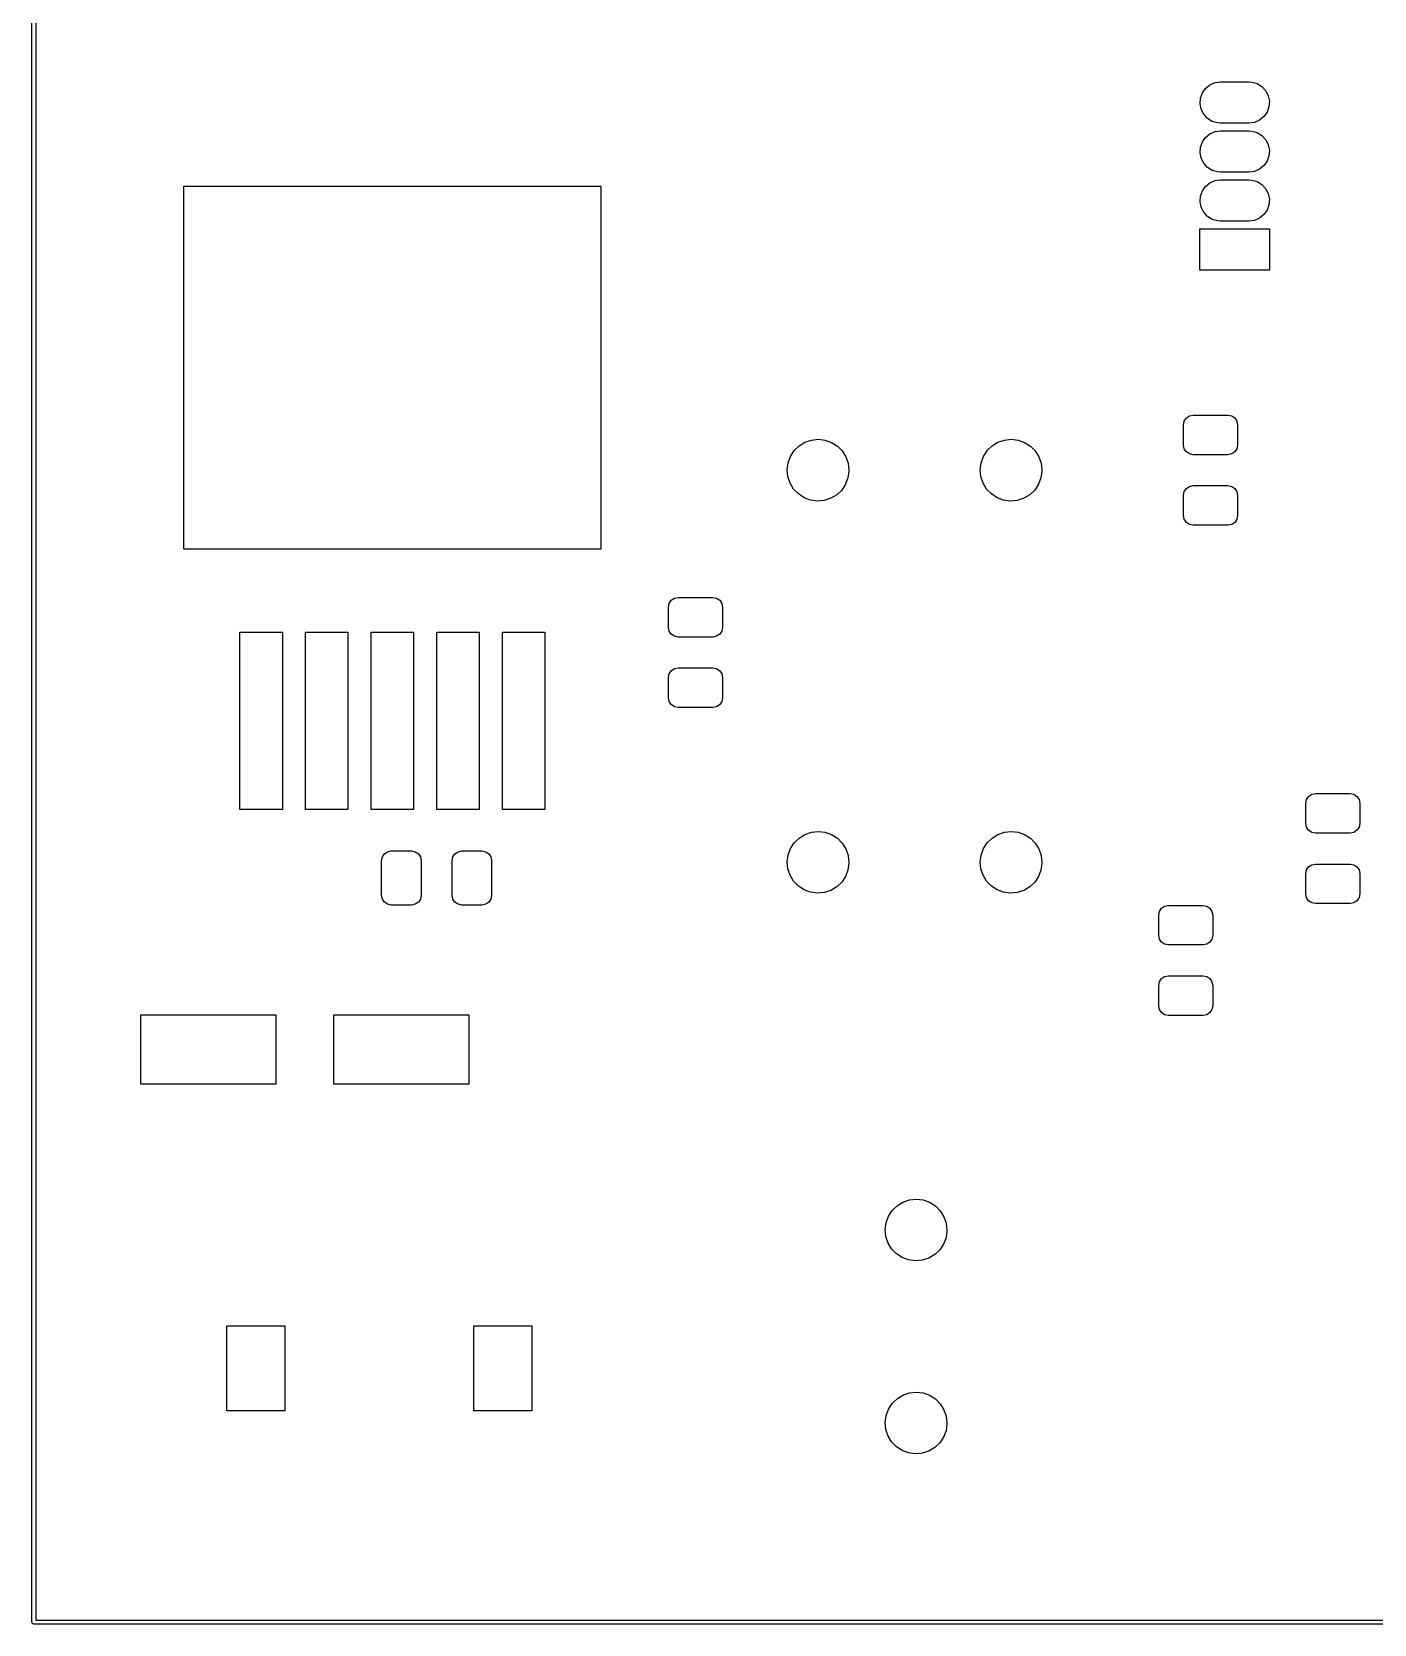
# Model space of a CAD drawing. Extents: x 86.3 to 160.1, y -151.8 to -76.2.
# Drawn here: x 86.31 to 121.09, y -151.81 to -110.56 of the extents above; entities that cross this region are included whole.
import ezdxf

# ---------------------------------------------------------------- set-up
doc = ezdxf.new("R2010")
doc.units = 0
doc.layers.add('BLACK', color=7, linetype='CONTINUOUS')

msp = doc.modelspace()

# ---------------------------------------------------------------- linework, layer by layer
at = {"layer": 'BLACK', "linetype": 'CONTINUOUS'}
for p, q in [((86.31, -151.765), (86.31, -76.2)), ((86.41, -76.25), (86.41, -151.715)), ((116.587, -112.284), (116.636, -112.147)), ((116.636, -112.147), (116.72, -112.029)), ((116.72, -112.029), (116.833, -111.937)), ((116.833, -111.937), (116.966, -111.88)), ((116.966, -111.88), (117.11, -111.86)), ((117.11, -111.86), (117.84, -111.86)), ((117.84, -111.86), (117.918, -111.866)), ((117.918, -111.866), (118.058, -111.906)), ((118.058, -111.906), (118.181, -111.983)), ((118.181, -111.983), (118.279, -112.09)), ((118.279, -112.09), (118.345, -112.219)), ((116.576, -112.429), (116.587, -112.284)), ((116.605, -112.571), (116.576, -112.429)), ((116.671, -112.7), (116.605, -112.571)), ((118.363, -112.506), (118.314, -112.643)), ((118.345, -112.219), (118.374, -112.361)), ((118.374, -112.361), (118.363, -112.506)), ((116.769, -112.807), (116.671, -112.7)), ((116.892, -112.884), (116.769, -112.807)), ((117.032, -112.924), (116.892, -112.884)), ((117.11, -112.93), (117.032, -112.924)), ((117.84, -112.93), (117.11, -112.93)), ((117.984, -112.91), (117.84, -112.93)), ((118.117, -112.853), (117.984, -112.91)), ((118.23, -112.761), (118.117, -112.853)), ((118.314, -112.643), (118.23, -112.761)), ((116.587, -113.554), (116.636, -113.417)), ((116.636, -113.417), (116.72, -113.299)), ((116.72, -113.299), (116.833, -113.207)), ((116.833, -113.207), (116.966, -113.15)), ((116.966, -113.15), (117.11, -113.13)), ((117.11, -113.13), (117.84, -113.13)), ((117.84, -113.13), (117.918, -113.136)), ((117.918, -113.136), (118.058, -113.176)), ((118.058, -113.176), (118.181, -113.253)), ((118.181, -113.253), (118.279, -113.36)), ((118.279, -113.36), (118.345, -113.489)), ((116.576, -113.699), (116.587, -113.554)), ((116.605, -113.841), (116.576, -113.699)), ((116.671, -113.97), (116.605, -113.841)), ((118.363, -113.776), (118.314, -113.913)), ((118.345, -113.489), (118.374, -113.631)), ((118.374, -113.631), (118.363, -113.776)), ((116.769, -114.077), (116.671, -113.97)), ((116.892, -114.154), (116.769, -114.077)), ((117.032, -114.194), (116.892, -114.154)), ((117.11, -114.2), (117.032, -114.194)), ((117.84, -114.2), (117.11, -114.2)), ((117.984, -114.18), (117.84, -114.2)), ((118.117, -114.123), (117.984, -114.18)), ((118.23, -114.031), (118.117, -114.123)), ((118.314, -113.913), (118.23, -114.031)), ((90.25, -123.965), (90.25, -114.565)), ((90.25, -114.565), (101.05, -114.565)), ((101.05, -114.565), (101.05, -123.965)), ((116.636, -114.687), (116.72, -114.569)), ((116.72, -114.569), (116.833, -114.477)), ((116.833, -114.477), (116.966, -114.42)), ((116.966, -114.42), (117.11, -114.4)), ((117.11, -114.4), (117.84, -114.4)), ((117.84, -114.4), (117.918, -114.406)), ((117.918, -114.406), (118.058, -114.446)), ((118.058, -114.446), (118.181, -114.523)), ((118.181, -114.523), (118.279, -114.63)), ((118.279, -114.63), (118.345, -114.759)), ((116.576, -114.969), (116.587, -114.824)), ((116.605, -115.111), (116.576, -114.969)), ((116.587, -114.824), (116.636, -114.687)), ((118.363, -115.046), (118.314, -115.183)), ((118.345, -114.759), (118.374, -114.901)), ((118.374, -114.901), (118.363, -115.046)), ((116.671, -115.24), (116.605, -115.111)), ((116.769, -115.347), (116.671, -115.24)), ((116.892, -115.424), (116.769, -115.347)), ((117.032, -115.464), (116.892, -115.424)), ((117.11, -115.47), (117.032, -115.464)), ((117.84, -115.47), (117.11, -115.47)), ((117.984, -115.45), (117.84, -115.47)), ((118.117, -115.393), (117.984, -115.45)), ((118.23, -115.301), (118.117, -115.393)), ((118.314, -115.183), (118.23, -115.301)), ((116.575, -116.74), (116.575, -115.67)), ((116.575, -115.67), (118.375, -115.67)), ((118.375, -115.67), (118.375, -116.74)), ((118.375, -116.74), (116.575, -116.74)), ((116.15, -120.745), (116.169, -120.649)), ((116.15, -121.27), (116.15, -120.745)), ((116.169, -120.649), (116.223, -120.568)), ((116.223, -120.568), (116.304, -120.514)), ((116.304, -120.514), (116.4, -120.495)), ((116.4, -120.495), (117.3, -120.495)), ((117.3, -120.495), (117.396, -120.514)), ((117.396, -120.514), (117.477, -120.568)), ((117.477, -120.568), (117.531, -120.649)), ((117.531, -120.649), (117.55, -120.745)), ((117.55, -120.745), (117.55, -121.27)), ((106.187, -121.29), (106.339, -121.196)), ((106.339, -121.196), (106.508, -121.139)), ((106.508, -121.139), (106.686, -121.12)), ((106.686, -121.12), (106.863, -121.141)), ((106.863, -121.141), (107.031, -121.201)), ((107.031, -121.201), (107.181, -121.297)), ((111.187, -121.29), (111.339, -121.196)), ((111.339, -121.196), (111.508, -121.139)), ((111.508, -121.139), (111.686, -121.12)), ((111.686, -121.12), (111.863, -121.141)), ((111.863, -121.141), (112.031, -121.201)), ((112.031, -121.201), (112.181, -121.297)), ((116.169, -121.366), (116.15, -121.27)), ((117.55, -121.27), (117.531, -121.366)), ((105.902, -121.732), (105.963, -121.564)), ((105.963, -121.564), (106.06, -121.414)), ((106.06, -121.414), (106.187, -121.29)), ((107.181, -121.297), (107.307, -121.423)), ((107.307, -121.423), (107.401, -121.574)), ((107.401, -121.574), (107.46, -121.743)), ((110.902, -121.732), (110.963, -121.564)), ((110.963, -121.564), (111.06, -121.414)), ((111.06, -121.414), (111.187, -121.29)), ((112.181, -121.297), (112.307, -121.423)), ((112.307, -121.423), (112.401, -121.574)), ((112.401, -121.574), (112.46, -121.743)), ((116.223, -121.447), (116.169, -121.366)), ((116.304, -121.501), (116.223, -121.447)), ((116.4, -121.52), (116.304, -121.501)), ((117.3, -121.52), (116.4, -121.52)), ((117.396, -121.501), (117.3, -121.52)), ((117.477, -121.447), (117.396, -121.501)), ((117.531, -121.366), (117.477, -121.447)), ((105.88, -121.909), (105.902, -121.732)), ((105.897, -122.086), (105.88, -121.909)), ((105.954, -122.256), (105.897, -122.086)), ((107.48, -121.942), (107.455, -122.119)), ((107.46, -121.743), (107.48, -121.92)), ((107.48, -121.92), (107.48, -121.942)), ((110.88, -121.909), (110.902, -121.732)), ((110.897, -122.086), (110.88, -121.909)), ((110.954, -122.256), (110.897, -122.086)), ((112.48, -121.942), (112.455, -122.119)), ((112.46, -121.743), (112.48, -121.92)), ((112.48, -121.92), (112.48, -121.942)), ((106.046, -122.408), (105.954, -122.256)), ((106.17, -122.536), (106.046, -122.408)), ((107.293, -122.434), (107.164, -122.557)), ((107.392, -122.286), (107.293, -122.434)), ((107.455, -122.119), (107.392, -122.286)), ((111.046, -122.408), (110.954, -122.256)), ((111.17, -122.536), (111.046, -122.408)), ((112.293, -122.434), (112.164, -122.557)), ((112.392, -122.286), (112.293, -122.434)), ((112.455, -122.119), (112.392, -122.286)), ((116.15, -122.57), (116.169, -122.474)), ((116.169, -122.474), (116.223, -122.393)), ((116.223, -122.393), (116.304, -122.339)), ((116.304, -122.339), (116.4, -122.32)), ((116.4, -122.32), (117.3, -122.32)), ((117.3, -122.32), (117.396, -122.339)), ((117.396, -122.339), (117.477, -122.393)), ((117.477, -122.393), (117.531, -122.474)), ((117.531, -122.474), (117.55, -122.57)), ((106.319, -122.634), (106.17, -122.536)), ((106.486, -122.696), (106.319, -122.634)), ((106.663, -122.72), (106.486, -122.696)), ((106.841, -122.704), (106.663, -122.72)), ((107.01, -122.649), (106.841, -122.704)), ((107.164, -122.557), (107.01, -122.649)), ((111.319, -122.634), (111.17, -122.536)), ((111.486, -122.696), (111.319, -122.634)), ((111.663, -122.72), (111.486, -122.696)), ((111.841, -122.704), (111.663, -122.72)), ((112.01, -122.649), (111.841, -122.704)), ((112.164, -122.557), (112.01, -122.649)), ((116.15, -123.095), (116.15, -122.57)), ((117.55, -122.57), (117.55, -123.095)), ((116.169, -123.191), (116.15, -123.095)), ((116.223, -123.272), (116.169, -123.191)), ((116.304, -123.326), (116.223, -123.272)), ((116.4, -123.345), (116.304, -123.326)), ((117.396, -123.326), (117.3, -123.345)), ((117.477, -123.272), (117.396, -123.326)), ((117.531, -123.191), (117.477, -123.272)), ((117.55, -123.095), (117.531, -123.191)), ((117.3, -123.345), (116.4, -123.345)), ((101.05, -123.965), (90.25, -123.965)), ((102.805, -125.468), (102.824, -125.372)), ((102.824, -125.372), (102.878, -125.291)), ((102.878, -125.291), (102.959, -125.237)), ((102.959, -125.237), (103.055, -125.218)), ((103.055, -125.218), (103.955, -125.218)), ((103.955, -125.218), (104.051, -125.237)), ((104.051, -125.237), (104.132, -125.291)), ((104.132, -125.291), (104.186, -125.372)), ((104.186, -125.372), (104.205, -125.468)), ((102.805, -125.992), (102.805, -125.468)), ((104.205, -125.468), (104.205, -125.992)), ((91.7, -130.715), (91.7, -126.115)), ((91.7, -126.115), (92.8, -126.115)), ((92.8, -126.115), (92.8, -130.715)), ((93.4, -130.715), (93.4, -126.115)), ((93.4, -126.115), (94.5, -126.115)), ((94.5, -126.115), (94.5, -130.715)), ((95.1, -130.715), (95.1, -126.115)), ((95.1, -126.115), (96.2, -126.115)), ((96.2, -126.115), (96.2, -130.715)), ((96.8, -130.715), (96.8, -126.115)), ((96.8, -126.115), (97.9, -126.115)), ((97.9, -126.115), (97.9, -130.715)), ((98.5, -130.715), (98.5, -126.115)), ((98.5, -126.115), (99.6, -126.115)), ((99.6, -126.115), (99.6, -130.715)), ((102.824, -126.088), (102.805, -125.992)), ((102.878, -126.169), (102.824, -126.088)), ((102.959, -126.223), (102.878, -126.169)), ((103.055, -126.242), (102.959, -126.223)), ((104.051, -126.223), (103.955, -126.242)), ((104.132, -126.169), (104.051, -126.223)), ((104.186, -126.088), (104.132, -126.169)), ((104.205, -125.992), (104.186, -126.088)), ((103.955, -126.242), (103.055, -126.242)), ((102.959, -127.062), (103.055, -127.042)), ((103.055, -127.042), (103.955, -127.042)), ((103.955, -127.042), (104.051, -127.062)), ((102.805, -127.292), (102.824, -127.197)), ((102.805, -127.817), (102.805, -127.292)), ((102.824, -127.197), (102.878, -127.116)), ((102.878, -127.116), (102.959, -127.062)), ((104.051, -127.062), (104.132, -127.116)), ((104.132, -127.116), (104.186, -127.197)), ((104.186, -127.197), (104.205, -127.292)), ((104.205, -127.292), (104.205, -127.817)), ((102.824, -127.913), (102.805, -127.817)), ((104.205, -127.817), (104.186, -127.913)), ((102.878, -127.994), (102.824, -127.913)), ((102.959, -128.048), (102.878, -127.994)), ((103.055, -128.067), (102.959, -128.048)), ((103.955, -128.067), (103.055, -128.067)), ((104.051, -128.048), (103.955, -128.067)), ((104.132, -127.994), (104.051, -128.048)), ((104.186, -127.913), (104.132, -127.994)), ((119.388, -130.371), (119.469, -130.317)), ((119.469, -130.317), (119.565, -130.297)), ((119.565, -130.297), (120.465, -130.297)), ((120.465, -130.297), (120.561, -130.317)), ((120.561, -130.317), (120.642, -130.371)), ((92.8, -130.715), (91.7, -130.715)), ((94.5, -130.715), (93.4, -130.715)), ((96.2, -130.715), (95.1, -130.715)), ((97.9, -130.715), (96.8, -130.715)), ((99.6, -130.715), (98.5, -130.715)), ((119.315, -130.547), (119.334, -130.452)), ((119.315, -131.072), (119.315, -130.547)), ((119.334, -130.452), (119.388, -130.371)), ((120.642, -130.371), (120.696, -130.452)), ((120.696, -130.452), (120.715, -130.547)), ((120.715, -130.547), (120.715, -131.072)), ((119.334, -131.168), (119.315, -131.072)), ((119.388, -131.249), (119.334, -131.168)), ((120.696, -131.168), (120.642, -131.249)), ((120.715, -131.072), (120.696, -131.168)), ((105.963, -131.724), (106.06, -131.574)), ((106.06, -131.574), (106.187, -131.45)), ((106.187, -131.45), (106.339, -131.356)), ((106.339, -131.356), (106.508, -131.299)), ((106.508, -131.299), (106.686, -131.28)), ((106.686, -131.28), (106.863, -131.301)), ((106.863, -131.301), (107.031, -131.361)), ((107.031, -131.361), (107.181, -131.457)), ((107.181, -131.457), (107.307, -131.583)), ((107.307, -131.583), (107.401, -131.734)), ((110.963, -131.724), (111.06, -131.574)), ((111.06, -131.574), (111.187, -131.45)), ((111.187, -131.45), (111.339, -131.356)), ((111.339, -131.356), (111.508, -131.299)), ((111.508, -131.299), (111.686, -131.28)), ((111.686, -131.28), (111.863, -131.301)), ((111.863, -131.301), (112.031, -131.361)), ((112.031, -131.361), (112.181, -131.457)), ((112.181, -131.457), (112.307, -131.583)), ((112.307, -131.583), (112.401, -131.734)), ((119.469, -131.303), (119.388, -131.249)), ((119.565, -131.322), (119.469, -131.303)), ((120.465, -131.322), (119.565, -131.322)), ((120.561, -131.303), (120.465, -131.322)), ((120.642, -131.249), (120.561, -131.303)), ((95.3725, -132.035), (95.3915, -131.939)), ((95.3915, -131.939), (95.4457, -131.858)), ((95.4457, -131.858), (95.5268, -131.804)), ((95.5268, -131.804), (95.6225, -131.785)), ((95.6225, -131.785), (96.1475, -131.785)), ((96.1475, -131.785), (96.2432, -131.804)), ((96.2432, -131.804), (96.3243, -131.858)), ((96.3243, -131.858), (96.3785, -131.939)), ((96.3785, -131.939), (96.3975, -132.035)), ((97.1975, -132.035), (97.2165, -131.939)), ((97.2165, -131.939), (97.2707, -131.858)), ((97.2707, -131.858), (97.3518, -131.804)), ((97.3518, -131.804), (97.4475, -131.785)), ((97.4475, -131.785), (97.9725, -131.785)), ((97.9725, -131.785), (98.0682, -131.804)), ((98.0682, -131.804), (98.1493, -131.858)), ((98.1493, -131.858), (98.2035, -131.939)), ((98.2035, -131.939), (98.2225, -132.035)), ((105.88, -132.069), (105.902, -131.892)), ((105.902, -131.892), (105.963, -131.724)), ((107.401, -131.734), (107.46, -131.903)), ((107.46, -131.903), (107.48, -132.08)), ((110.88, -132.069), (110.902, -131.892)), ((110.902, -131.892), (110.963, -131.724)), ((112.401, -131.734), (112.46, -131.903)), ((112.46, -131.903), (112.48, -132.08)), ((95.3725, -132.935), (95.3725, -132.035)), ((96.3975, -132.035), (96.3975, -132.935)), ((97.1975, -132.935), (97.1975, -132.035)), ((98.2225, -132.035), (98.2225, -132.935)), ((105.897, -132.246), (105.88, -132.069)), ((105.954, -132.416), (105.897, -132.246)), ((107.455, -132.279), (107.392, -132.446)), ((107.48, -132.102), (107.455, -132.279)), ((107.48, -132.08), (107.48, -132.102)), ((110.897, -132.246), (110.88, -132.069)), ((110.954, -132.416), (110.897, -132.246)), ((112.455, -132.279), (112.392, -132.446)), ((112.48, -132.102), (112.455, -132.279)), ((112.48, -132.08), (112.48, -132.102)), ((119.315, -132.373), (119.334, -132.277)), ((119.315, -132.898), (119.315, -132.373)), ((119.334, -132.277), (119.388, -132.196)), ((119.388, -132.196), (119.469, -132.142)), ((119.469, -132.142), (119.565, -132.123)), ((119.565, -132.123), (120.465, -132.123)), ((120.465, -132.123), (120.561, -132.142)), ((120.561, -132.142), (120.642, -132.196)), ((120.642, -132.196), (120.696, -132.277)), ((120.696, -132.277), (120.715, -132.373)), ((120.715, -132.373), (120.715, -132.898)), ((106.046, -132.568), (105.954, -132.416)), ((106.17, -132.696), (106.046, -132.568)), ((106.319, -132.794), (106.17, -132.696)), ((106.486, -132.856), (106.319, -132.794)), ((107.01, -132.809), (106.841, -132.864)), ((107.164, -132.717), (107.01, -132.809)), ((107.293, -132.594), (107.164, -132.717)), ((107.392, -132.446), (107.293, -132.594)), ((111.046, -132.568), (110.954, -132.416)), ((111.17, -132.696), (111.046, -132.568)), ((111.319, -132.794), (111.17, -132.696)), ((111.486, -132.856), (111.319, -132.794)), ((112.01, -132.809), (111.841, -132.864)), ((112.164, -132.717), (112.01, -132.809)), ((112.293, -132.594), (112.164, -132.717)), ((112.392, -132.446), (112.293, -132.594)), ((95.3915, -133.031), (95.3725, -132.935)), ((95.4457, -133.112), (95.3915, -133.031)), ((95.5268, -133.166), (95.4457, -133.112)), ((95.6225, -133.185), (95.5268, -133.166)), ((96.1475, -133.185), (95.6225, -133.185)), ((96.2432, -133.166), (96.1475, -133.185)), ((96.3243, -133.112), (96.2432, -133.166)), ((96.3785, -133.031), (96.3243, -133.112)), ((96.3975, -132.935), (96.3785, -133.031)), ((97.2165, -133.031), (97.1975, -132.935)), ((97.2707, -133.112), (97.2165, -133.031)), ((97.3518, -133.166), (97.2707, -133.112)), ((97.4475, -133.185), (97.3518, -133.166)), ((97.9725, -133.185), (97.4475, -133.185)), ((98.0682, -133.166), (97.9725, -133.185)), ((98.1493, -133.112), (98.0682, -133.166)), ((98.2035, -133.031), (98.1493, -133.112)), ((98.2225, -132.935), (98.2035, -133.031)), ((106.663, -132.88), (106.486, -132.856)), ((106.841, -132.864), (106.663, -132.88)), ((111.663, -132.88), (111.486, -132.856)), ((111.841, -132.864), (111.663, -132.88)), ((115.578, -133.268), (115.659, -133.214)), ((115.659, -133.214), (115.755, -133.195)), ((115.755, -133.195), (116.655, -133.195)), ((116.655, -133.195), (116.751, -133.214)), ((116.751, -133.214), (116.832, -133.268)), ((119.334, -132.993), (119.315, -132.898)), ((119.388, -133.074), (119.334, -132.993)), ((119.469, -133.128), (119.388, -133.074)), ((119.565, -133.148), (119.469, -133.128)), ((120.465, -133.148), (119.565, -133.148)), ((120.561, -133.128), (120.465, -133.148)), ((120.642, -133.074), (120.561, -133.128)), ((120.696, -132.993), (120.642, -133.074)), ((120.715, -132.898), (120.696, -132.993)), ((115.505, -133.445), (115.524, -133.349)), ((115.505, -133.97), (115.505, -133.445)), ((115.524, -133.349), (115.578, -133.268)), ((116.832, -133.268), (116.886, -133.349)), ((116.886, -133.349), (116.905, -133.445)), ((116.905, -133.445), (116.905, -133.97)), ((115.524, -134.066), (115.505, -133.97)), ((116.905, -133.97), (116.886, -134.066)), ((115.578, -134.147), (115.524, -134.066)), ((115.659, -134.201), (115.578, -134.147)), ((115.755, -134.22), (115.659, -134.201)), ((116.655, -134.22), (115.755, -134.22)), ((116.751, -134.201), (116.655, -134.22)), ((116.832, -134.147), (116.751, -134.201)), ((116.886, -134.066), (116.832, -134.147)), ((115.505, -135.27), (115.524, -135.174)), ((115.505, -135.795), (115.505, -135.27)), ((115.524, -135.174), (115.578, -135.093)), ((115.578, -135.093), (115.659, -135.039)), ((115.659, -135.039), (115.755, -135.02)), ((115.755, -135.02), (116.655, -135.02)), ((116.655, -135.02), (116.751, -135.039)), ((116.751, -135.039), (116.832, -135.093)), ((116.832, -135.093), (116.886, -135.174)), ((116.886, -135.174), (116.905, -135.27)), ((116.905, -135.27), (116.905, -135.795)), ((89.135, -137.83), (89.135, -136.03)), ((89.135, -136.03), (92.635, -136.03)), ((92.635, -136.03), (92.635, -137.83)), ((94.135, -137.83), (94.135, -136.03)), ((94.135, -136.03), (97.635, -136.03)), ((97.635, -136.03), (97.635, -137.83)), ((115.524, -135.891), (115.505, -135.795)), ((115.578, -135.972), (115.524, -135.891)), ((115.659, -136.026), (115.578, -135.972)), ((115.755, -136.045), (115.659, -136.026)), ((116.655, -136.045), (115.755, -136.045)), ((116.751, -136.026), (116.655, -136.045)), ((116.832, -135.972), (116.751, -136.026)), ((116.886, -135.891), (116.832, -135.972)), ((116.905, -135.795), (116.886, -135.891)), ((92.635, -137.83), (89.135, -137.83)), ((97.635, -137.83), (94.135, -137.83)), ((108.6, -141.099), (108.727, -140.975)), ((108.727, -140.975), (108.879, -140.881)), ((108.879, -140.881), (109.048, -140.824)), ((109.048, -140.824), (109.226, -140.805)), ((109.226, -140.805), (109.403, -140.826)), ((109.403, -140.826), (109.571, -140.886)), ((109.571, -140.886), (109.721, -140.982)), ((109.721, -140.982), (109.847, -141.108)), ((108.42, -141.594), (108.442, -141.417)), ((108.442, -141.417), (108.503, -141.249)), ((108.503, -141.249), (108.6, -141.099)), ((109.847, -141.108), (109.941, -141.259)), ((109.941, -141.259), (110, -141.428)), ((110, -141.428), (110.02, -141.605)), ((108.437, -141.771), (108.42, -141.594)), ((108.494, -141.941), (108.437, -141.771)), ((109.995, -141.804), (109.932, -141.971)), ((110.02, -141.627), (109.995, -141.804)), ((110.02, -141.605), (110.02, -141.627)), ((108.586, -142.093), (108.494, -141.941)), ((108.71, -142.221), (108.586, -142.093)), ((108.859, -142.319), (108.71, -142.221)), ((109.704, -142.242), (109.55, -142.334)), ((109.833, -142.119), (109.704, -142.242)), ((109.932, -141.971), (109.833, -142.119)), ((109.026, -142.381), (108.859, -142.319)), ((109.203, -142.405), (109.026, -142.381)), ((109.381, -142.389), (109.203, -142.405)), ((109.55, -142.334), (109.381, -142.389)), ((91.365, -146.285), (91.365, -144.085)), ((91.365, -144.085), (92.865, -144.085)), ((92.865, -144.085), (92.865, -146.285)), ((97.765, -146.285), (97.765, -144.085)), ((97.765, -144.085), (99.265, -144.085)), ((99.265, -144.085), (99.265, -146.285)), ((108.6, -146.099), (108.727, -145.975)), ((108.727, -145.975), (108.879, -145.881)), ((108.879, -145.881), (109.048, -145.824)), ((109.048, -145.824), (109.226, -145.805)), ((109.226, -145.805), (109.403, -145.826)), ((109.403, -145.826), (109.571, -145.886)), ((109.571, -145.886), (109.721, -145.982)), ((109.721, -145.982), (109.847, -146.108)), ((92.865, -146.285), (91.365, -146.285)), ((99.265, -146.285), (97.765, -146.285)), ((108.42, -146.594), (108.442, -146.417)), ((108.442, -146.417), (108.503, -146.249)), ((108.503, -146.249), (108.6, -146.099)), ((109.847, -146.108), (109.941, -146.259)), ((109.941, -146.259), (110, -146.428)), ((110, -146.428), (110.02, -146.605)), ((108.437, -146.771), (108.42, -146.594)), ((108.494, -146.941), (108.437, -146.771)), ((109.995, -146.804), (109.932, -146.971)), ((110.02, -146.627), (109.995, -146.804)), ((110.02, -146.605), (110.02, -146.627)), ((108.586, -147.093), (108.494, -146.941)), ((108.71, -147.221), (108.586, -147.093)), ((108.859, -147.319), (108.71, -147.221)), ((109.704, -147.242), (109.55, -147.334)), ((109.833, -147.119), (109.704, -147.242)), ((109.932, -146.971), (109.833, -147.119)), ((109.026, -147.381), (108.859, -147.319)), ((109.203, -147.405), (109.026, -147.381)), ((109.381, -147.389), (109.203, -147.405)), ((109.55, -147.334), (109.381, -147.389)), ((86.3246, -151.8), (86.31, -151.765)), ((86.41, -151.715), (159.97, -151.715)), ((86.36, -151.815), (86.3246, -151.8)), ((160.02, -151.815), (86.36, -151.815))]:
    msp.add_line(p, q, dxfattribs=at)

doc.saveas('drawing.dxf')
